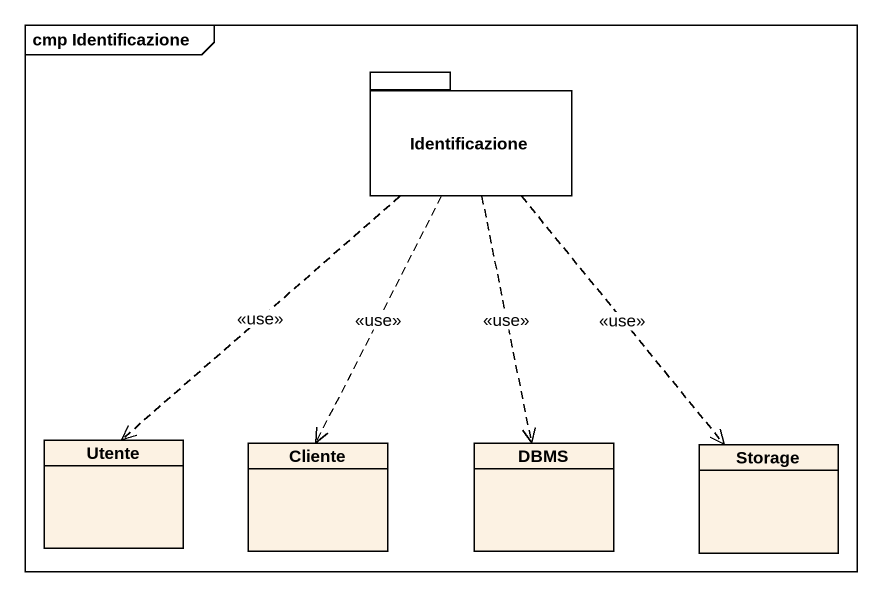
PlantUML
@startuml
mainframe cmp Identificazione
hide circle
hide empty members
package Identificazione {
}
class Utente
class Cliente
class DBMS
class "Storage" as Storage_
Identificazione ..> Utente : <<use>>
Identificazione ..> Cliente : <<use>>
Identificazione ..> DBMS : <<use>>
Identificazione ..> Storage_ : <<use>>
@enduml
